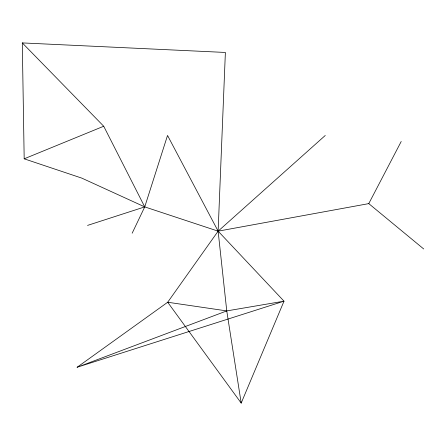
<?xml version="1.0" encoding="UTF-8"?>
<svg xmlns="http://www.w3.org/2000/svg" width="446" height="446" viewBox="0 0 446 446"><rect width="100%" height="100%" fill="white"/><g stroke="black" fill="none" stroke-linecap="round" stroke-linejoin="round"><path stroke-width="0.67" d="M325.262 135.467L218.127 231.162L167.69 302.243L241.197 403.089L284.007 301.178L218.127 231.162L167.534 135.445L144.738 206.894L132.161 233.213M241.197 403.089L226.758 310.912L218.127 231.162L225.381 52.455L22.3 42.911L24.184 158.815L81.808 178.127L144.738 206.894L218.127 231.162L368.775 203.621L401.21 141.482M77.13 367.259L167.69 302.243L226.758 310.912L284.007 301.178L77.13 367.259L226.758 310.912M24.184 158.815L103.723 126.246L144.738 206.894L87.55 225.403M368.775 203.621L423.7 248.963M22.3 42.911L103.723 126.246"/></g></svg>
